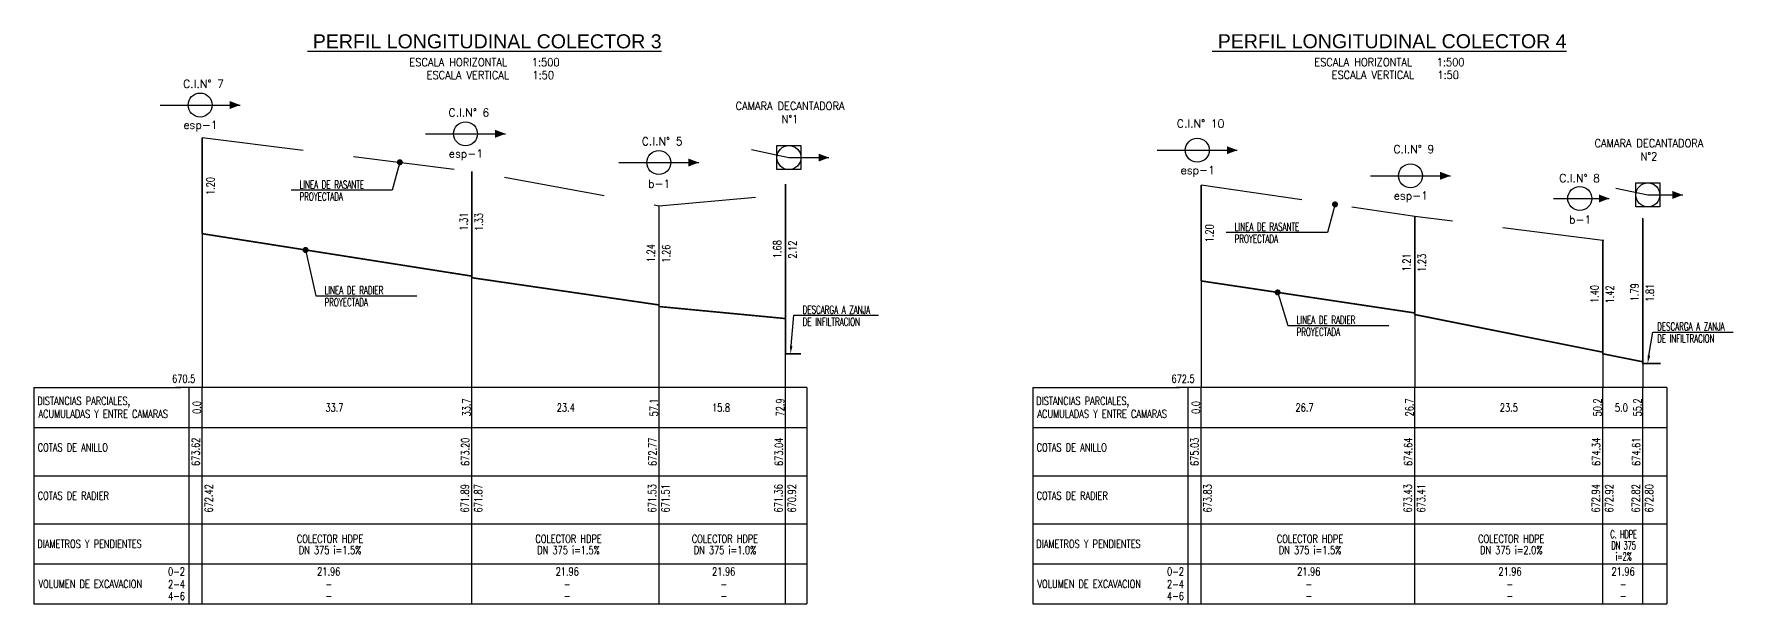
# Model space of a CAD drawing. Extents: x 350769 to 354978, y 6304672 to 6307963.
# Drawn here: x 353244.8 to 353457.1, y 6304674.9 to 6304746.1 of the extents above; entities that cross this region are included whole.
import ezdxf
from ezdxf import colors
from ezdxf.entities.mleader import LeaderData, LeaderLine
from ezdxf.enums import TextEntityAlignment as Align
from ezdxf.math import Vec2, Vec3

# ---------------------------------------------------------------- set-up
doc = ezdxf.new("R2010")
doc.units = 0
doc.linetypes.add('DASHED', pattern=[19.049999999999997, 12.7, -6.35])
doc.layers.get('0').update_dxf_attribs({"linetype": 'CONTINUOUS'})
for name, color, linetype in [('00-ALL SALIDA SUMIDERO', 1, 'CONTINUOUS'), ('00-FORMATO', 6, 'CONTINUOUS'), ('00_All ext_Txt', 4, 'CONTINUOUS'), ('03_Pav ext_Cota 250', 7, 'CONTINUOUS'), ('03_S2_Pav ext_Borde vereda', 7, 'CONTINUOUS'), ('05', 3, 'CONTINUOUS'), ('C-ROAD-PROF', 3, 'CONTINUOUS'), ('Perfil perfil cajon', 6, 'CONTINUOUS'), ('Perfil perfil texto', 3, 'CONTINUOUS')]:
    doc.layers.add(name, color=color, linetype=linetype)
doc.styles.add('lluvias DET-ROMANS', font='ROMANS.SHX', dxfattribs={"width": 0.9, "height": 2})
doc.styles.add('NEGRITA', font='swisse.ttf')
doc.styles.add('ROMANS', font='romans.shx', dxfattribs={"width": 0.65})

# ---------------------------------------------------------------- blocks, each defined once
blk = doc.blocks.new('_Dot')
at = {"color": 0, "linetype": 'ByBlock', "lineweight": -2}
blk.add_line((-0.5, 0), (-1, 0), dxfattribs=at)
at = {"color": 0, "linetype": 'ByBlock', "const_width": 0.5}
blk.add_lwpolyline([(-0.25, 0, 1), (0.25, 0, 1)], format="xyb", close=True, dxfattribs=at)

msp = doc.modelspace()

# ---------------------------------------------------------------- linework, layer by layer
at = {"layer": '00-ALL SALIDA SUMIDERO', "ltscale": 0.5, "elevation": -1e-10}
for points in [[(353270.5284870013, 6304737.230967973, 0, 1, 0), (353269.2248402369, 6304737.230967973, 0, 0, 0)], [(353303.7093317496, 6304733.638053862, 0, 1, 0), (353302.4056849852, 6304733.638053862, 0, 0, 0)], [(353327.8596883833, 6304730.047415687, 0, 1, 0), (353326.5560416189, 6304730.047415687, 0, 0, 0)], [(353395.1725029715, 6304731.585812177, 0, 1, 0), (353393.8688562072, 6304731.585812177, 0, 0, 0)], [(353421.8176917949, 6304728.391140504, 0, 1, 0), (353420.5140450305, 6304728.391140504, 0, 0, 0)], [(353441.6730073744, 6304725.560107744, 0, 1, 0), (353440.36936061, 6304725.560107744, 0, 0, 0)]]:
    msp.add_lwpolyline(points, format="xyseb", dxfattribs=at)
at = {"layer": '00-ALL SALIDA SUMIDERO', "ltscale": 0.5, "const_width": 0.2}
for points in [[(353265.7904542806, 6304733.159899333), (353265.7904542806, 6304721.159899333)], [(353299.4904542806, 6304728.959899332), (353299.4904542806, 6304715.659899333), (353322.8904542807, 6304712.259899306)], [(353338.6904542806, 6304727.359899333), (353338.6904542806, 6304706.159899333), (353340.6344683251, 6304706.159899333)], [(353390.6521033301, 6304727.259899335), (353390.6521033301, 6304715.259899335)], [(353322.8904542807, 6304724.659899333), (353322.8904542807, 6304712.059899332), (353338.6904542806, 6304710.559899332)], [(353417.3521033301, 6304723.359899334), (353417.3521033301, 6304711.059899333), (353440.8527841769, 6304706.359899331), (353440.8521033303, 6304706.159730422), (353445.8521033301, 6304705.159899333)], [(353445.8521033301, 6304723.05989933), (353445.8521033301, 6304704.959899332), (353448.0776573159, 6304704.959899332)], [(353265.7904542806, 6304721.159899333), (353299.4904542806, 6304715.859899317)], [(353440.8527841769, 6304706.359899331), (353440.8527841769, 6304720.360117272)], [(353390.6521033301, 6304715.259899335), (353417.3521033301, 6304711.259899332)]]:
    msp.add_lwpolyline(points, dxfattribs=at)
at = {"layer": '00-ALL SALIDA SUMIDERO', "ltscale": 0.5}
for points in [[(353344.130402724, 6304730.663071017, 0, 1, 0), (353342.8267559596, 6304730.663071017, 0, 0, 0)], [(353450.8514998431, 6304726.001580505, 0, 1, 0), (353449.5478530787, 6304726.001580505, 0, 0, 0)]]:
    msp.add_lwpolyline(points, format="xyseb", dxfattribs=at)
at = {"layer": '03_Pav ext_Cota 250', "color": 7}
for points in [[(353265.7904542806, 6304674.908357566), (353265.7904542806, 6304701.959899332)], [(353299.4904542806, 6304674.908357566), (353299.4904542806, 6304701.959899332)], [(353322.8904542807, 6304674.908357566), (353322.8904542807, 6304701.959899332)], [(353338.6904542806, 6304674.908357566), (353338.6904542806, 6304701.959899332)], [(353390.6521033301, 6304674.908357566), (353390.6521033301, 6304701.959899332)], [(353417.3521033301, 6304674.908357566), (353417.3521033301, 6304701.959899332)], [(353440.8521033301, 6304674.908357566), (353440.8521033301, 6304701.959899332)], [(353445.8521033301, 6304674.908357566), (353445.8521033301, 6304701.959899332)]]:
    msp.add_lwpolyline(points, dxfattribs=at)
at = {"layer": '03_S2_Pav ext_Borde vereda'}
for points in [[(353265.7904542806, 6304721.159899333), (353265.7904542806, 6304701.959899332)], [(353299.4904542806, 6304701.959899317), (353299.4904542806, 6304715.659899333)], [(353390.6521033301, 6304715.259899335), (353390.6521033301, 6304701.959899332)], [(353322.8904542807, 6304701.959899306), (353322.8904542807, 6304712.059899332)], [(353417.3521033301, 6304711.059899333), (353417.3521033273, 6304701.959899333)], [(353338.6904542806, 6304701.959899299), (353338.6904542806, 6304706.159899333)], [(353440.8521033303, 6304706.159730422), (353440.8521033303, 6304701.959899331)], [(353445.8521033301, 6304704.959899332), (353445.8521033278, 6304701.959899331)]]:
    msp.add_lwpolyline(points, dxfattribs=at)
at = {"layer": '05', "color": 1}
for p, q in [((353260.5284870013, 6304737.230967973), (353270.5284870013, 6304737.230967973)), ((353293.7093317496, 6304733.638053862), (353303.7093317496, 6304733.638053862)), ((353339.130402724, 6304730.663071017), (353344.130402724, 6304730.663071017)), ((353385.1725029715, 6304731.585812177), (353395.1725029715, 6304731.585812177)), ((353317.8596883833, 6304730.047415687), (353327.8596883833, 6304730.047415687)), ((353411.8176917949, 6304728.391140504), (353421.8176917949, 6304728.391140504)), ((353446.4884235092, 6304726.001580505), (353450.8514998431, 6304726.001580505)), ((353434.6867937187, 6304725.560107744), (353441.6730073744, 6304725.560107744))]:
    msp.add_line(p, q, dxfattribs=at)
for points in [[(353334.4341430839, 6304731.65615765), (353339.130402724, 6304730.663071017)], [(353442.4888102245, 6304726.84735199), (353446.4884235092, 6304726.001580505)]]:
    msp.add_lwpolyline(points, dxfattribs=at)
for points in [[(353340.630402724, 6304729.163071017), (353337.630402724, 6304729.163071017), (353337.630402724, 6304732.163071017), (353340.630402724, 6304732.163071017)], [(353447.9884235092, 6304724.501580505), (353444.9884235092, 6304724.501580505), (353444.9884235092, 6304727.501580505), (353447.9884235092, 6304727.501580505)]]:
    msp.add_lwpolyline(points, close=True, dxfattribs=at)
for centre in [(353265.5284870013, 6304737.230967973), (353298.7093317496, 6304733.638053862), (353390.1725029715, 6304731.585812177), (353322.8596883833, 6304730.047415687), (353339.130402724, 6304730.663071017), (353416.8176917949, 6304728.391140504), (353437.97469242, 6304725.560107744), (353446.4884235092, 6304726.001580505)]:
    msp.add_circle(centre, 1.5, dxfattribs=at)
at = {"layer": 'C-ROAD-PROF', "color": 3, "linetype": 'DASHED', "lineweight": -3, "flags": 128}
for points in [[(353265.7904542806, 6304733.159899333), (353299.4904542806, 6304728.959899332), (353322.8904542807, 6304724.659899333), (353337.8740688804, 6304725.99907999), (353337.8740688804, 6304727.34878919), (353338.6904542806, 6304727.359899333)], [(353390.6521033301, 6304727.259899335), (353417.3521033301, 6304723.359899334), (353440.8521033301, 6304720.359899332), (353445.0357179299, 6304721.699079988), (353445.0357179299, 6304723.048789187), (353445.8521033301, 6304723.05989933)]]:
    msp.add_lwpolyline(points, dxfattribs=at)
at = {"layer": 'Perfil perfil cajon'}
for p, q in [((353244.762381417, 6304701.959899336), (353263.1106224968, 6304701.959899337)), ((353244.762381417, 6304701.959899336), (353244.7623814156, 6304674.908357571)), ((353341.3853841069, 6304701.959899297), (353262.4633401711, 6304701.959899336)), ((353264.1316355226, 6304701.959899336), (353264.1316355214, 6304674.90835757)), ((353369.6240304665, 6304701.959899376), (353387.9722715463, 6304701.959899377)), ((353369.6240304665, 6304701.959899376), (353369.6240304651, 6304674.908357611)), ((353448.8467601875, 6304701.959899331), (353387.5066554954, 6304701.959899336)), ((353388.9932845721, 6304701.959899376), (353388.9932845709, 6304674.90835761)), ((353244.7623814156, 6304674.90835757), (353263.1106224949, 6304674.90835757)), ((353369.6240304651, 6304674.90835761), (353387.9722715445, 6304674.90835761))]:
    msp.add_line(p, q, dxfattribs=at)
at = {"layer": 'Perfil perfil cajon', "color": 7}
for p, q in [((353244.7623814168, 6304696.959899339), (353263.1106224968, 6304696.959899335)), ((353262.4633401711, 6304696.959899334), (353341.3853841056, 6304696.959899295)), ((353369.6240304663, 6304696.959899379), (353387.9722715463, 6304696.959899375)), ((353387.5066554954, 6304696.959899334), (353448.8467601862, 6304696.959899329)), ((353244.7623814165, 6304690.934128453), (353263.1106224959, 6304690.934128453)), ((353262.4633401702, 6304690.934128452), (353341.385384104, 6304690.93412841)), ((353369.624030466, 6304690.934128493), (353387.9722715454, 6304690.934128493)), ((353387.5066554945, 6304690.934128452), (353448.8467601846, 6304690.934128444)), ((353244.7623814161, 6304684.90835757), (353263.1106224949, 6304684.908357567)), ((353262.4633401702, 6304684.908357568), (353341.3853841025, 6304684.908357526)), ((353369.6240304656, 6304684.90835761), (353387.9722715445, 6304684.908357607)), ((353387.5066554945, 6304684.908357568), (353448.846760183, 6304684.90835756)), ((353244.7623814159, 6304679.908357571), (353263.1106224949, 6304679.908357571)), ((353262.4633401693, 6304679.90835757), (353341.3853841011, 6304679.908357528)), ((353369.6240304654, 6304679.908357611), (353387.9722715445, 6304679.908357611)), ((353387.5066554936, 6304679.90835757), (353448.8467601817, 6304679.908357562))]:
    msp.add_line(p, q, dxfattribs=at)
at = {"layer": 'Perfil perfil cajon'}
for points in [[(353341.3853841069, 6304701.959899263), (353341.3853840998, 6304674.908357496)], [(353448.8467601875, 6304701.959899296), (353448.8467601804, 6304674.90835753)], [(353262.4633401693, 6304674.908357569), (353341.3853840998, 6304674.90835753)], [(353387.5066554936, 6304674.908357569), (353448.8467601804, 6304674.908357563)]]:
    msp.add_lwpolyline(points, dxfattribs=at)

# ---------------------------------------------------------------- texts
at = {"layer": '00-FORMATO', "color": 6, "style": 'NEGRITA'}
for s, p in [('%%U PERFIL LONGITUDINAL COLECTOR 3', (353301.0733406917, 6304745.187431703)), ('%%U PERFIL LONGITUDINAL COLECTOR 4', (353414.1895637528, 6304745.200102794))]:
    msp.add_text(s, height=1.750000116368201, dxfattribs=at).set_placement(p, align=Align.MIDDLE)
at = {"layer": '00-FORMATO', "color": 0, "style": 'ROMANS', "width": 0.9}
for s, p in [('ESCALA HORIZONTAL   1:500', (353301.0733406917, 6304742.571148833)), ('ESCALA HORIZONTAL   1:500', (353414.1895637528, 6304742.583819924)), ('ESCALA VERTICAL   1:50', (353301.802414439, 6304740.974135524)), ('ESCALA VERTICAL   1:50', (353414.9186375001, 6304740.986806614))]:
    msp.add_text(s, height=1.000000066496115, dxfattribs=at).set_placement(p, align=Align.MIDDLE)
at = {"layer": 'Perfil perfil texto', "color": 0, "style": 'lluvias DET-ROMANS'}
for s, p in [('C.I.N%%D 7', (353265.9433084346, 6304739.879915608)), ('C.I.N%%D 6', (353299.1241531828, 6304736.287001497)), ('esp-1', (353265.5767198079, 6304734.58520571)), ('C.I.N%%D 10', (353390.5873244048, 6304734.912942438)), ('C.I.N%%D 5', (353323.2745098165, 6304732.696363322)), ('esp-1', (353298.7575645562, 6304730.9922916)), ('C.I.N%%D 9', (353417.2325132281, 6304731.718270766)), ('esp-1', (353390.2207357782, 6304728.940049914)), ('C.I.N%%D 8', (353437.955650912, 6304728.099160159)), ('b-1', (353322.9079211899, 6304727.401653424)), ('esp-1', (353416.8659246015, 6304725.745378241)), ('b-1', (353438.0229252267, 6304722.914345481))]:
    msp.add_text(s, height=1, rotation=359.9999999466392, dxfattribs=at).set_placement(p, align=Align.MIDDLE)
at = {"layer": 'Perfil perfil texto', "color": 0, "style": 'lluvias DET-ROMANS', "width": 0.75}
for s, rotation, p in [('1.20', 89.99999994663915, (353266.8203970528, 6304727.110158874)), ('1.31', 89.99999994663915, (353298.4748440745, 6304722.67451886)), ('1.33', 89.99999994663915, (353300.3756737236, 6304722.617227195)), ('1.20', 89.99999994663915, (353391.6820461023, 6304721.210158876)), ('1.24', 89.99999994663915, (353321.8748440745, 6304718.724518855)), ('1.26', 89.99999994663915, (353323.7756737237, 6304718.66722719)), ('1.68', 89.99999994663915, (353337.6748440745, 6304719.224518868)), ('2.12', 89.99999994663915, (353339.5756737237, 6304719.167227203)), ('1.21', 89.99999994663915, (353416.336493124, 6304717.574518869)), ('1.23', 89.99999994663915, (353418.2373227731, 6304717.517227204)), ('1.40', 89.99999994663915, (353439.8371739707, 6304713.624627837)), ('1.42', 89.99999994663915, (353441.7380036199, 6304713.567336172)), ('1.79', 89.99999994663915, (353444.836493124, 6304713.832340161)), ('1.81', 89.99999994663915, (353446.7373227731, 6304713.775048496)), ('33.7', 359.9999999466392, (353282.3173301534, 6304699.440087939)), ('23.4', 359.9999999466392, (353311.2376773818, 6304699.440087939)), ('15.8', 359.9999999466392, (353330.6464287762, 6304699.440087939)), ('26.7', 359.9999999466392, (353403.5772096112, 6304699.440087939)), ('23.5', 359.9999999466392, (353429.1150809076, 6304699.440087939)), ('5.0', 359.9999999466392, (353443.1802650843, 6304699.440087939)), ('673.62', 90.00000005336085, (353264.976323425, 6304693.916628382)), ('673.20', 90.00000005336085, (353298.676323425, 6304693.916628399)), ('672.77', 90.00000005336085, (353322.076323425, 6304693.916628399)), ('673.04', 90.00000005336085, (353337.876323425, 6304693.916628399)), ('675.03', 90.00000005336085, (353389.8379724745, 6304693.916628382)), ('674.64', 90.00000005336085, (353416.5379724745, 6304693.916628415)), ('674.34', 90.00000005336085, (353440.0379724745, 6304693.916628415)), ('674.61', 90.00000005336085, (353445.0379724745, 6304693.916628415)), ('672.42', 90.00000005336085, (353266.6000154877, 6304688.107507461)), ('671.87', 90.00000005336085, (353300.3000154877, 6304688.107507478)), ('671.53', 90.00000005336085, (353322.0212550611, 6304688.107507478)), ('671.36', 90.00000005336085, (353337.8212550611, 6304688.107507478)), ('670.92', 90.00000005336085, (353339.5000154877, 6304688.107507478)), ('673.83', 90.00000005336085, (353391.4616645372, 6304688.107507461)), ('673.43', 90.00000005336085, (353416.4829041106, 6304688.107507493)), ('672.94', 90.00000005336085, (353439.9829041106, 6304688.107507493)), ('672.92', 90.00000005336085, (353441.6616645372, 6304688.107507493)), ('672.82', 90.00000005336085, (353444.9829041106, 6304688.107507493)), ('672.80', 90.00000005336085, (353446.6616645372, 6304688.107507493)), ('671.89', 90.00000005336085, (353298.6212550611, 6304688.107507478)), ('671.51', 90.00000005336085, (353323.7000154877, 6304688.107507478)), ('673.41', 90.00000005336085, (353418.1616645372, 6304688.107507493))]:
    msp.add_text(s, height=0.9999999999999994, rotation=rotation, dxfattribs=at).set_placement(p, align=Align.MIDDLE_CENTER)
for s, p in [('670.5', (353262.0293634397, 6304702.547145787)), ('672.5', (353386.9473870866, 6304702.547145787))]:
    msp.add_text(s, height=0.9999999999999994, rotation=359.9999999466392, dxfattribs=at).set_placement(p)
for s, p in [('DISTANCIAS PARCIALES,', (353245.1845546948, 6304700.26942315)), ('DISTANCIAS PARCIALES,', (353370.0462037443, 6304700.269423191)), ('ACUMULADAS Y ENTRE CAMARAS', (353245.3178880273, 6304698.650375532)), ('ACUMULADAS Y ENTRE CAMARAS', (353370.1795370768, 6304698.650375572)), ('COTAS DE ANILLO', (353245.2274118321, 6304694.459899342)), ('COTAS DE ANILLO', (353370.0890608816, 6304694.459899382)), ('COTAS DE RADIER', (353245.2274118293, 6304688.434128454)), ('COTAS DE RADIER', (353370.0890608788, 6304688.434128494)), ('DIAMETROS Y PENDIENTES', (353245.1845546836, 6304682.408357575)), ('DIAMETROS Y PENDIENTES', (353370.0462037331, 6304682.408357615)), ('VOLUMEN DE EXCAVACION', (353245.3178880146, 6304677.408357573)), ('VOLUMEN DE EXCAVACION', (353370.1795370641, 6304677.408357613))]:
    msp.add_text(s, height=0.9999999999999994, rotation=359.9999999466392, dxfattribs=at).set_placement(p, align=Align.MIDDLE_LEFT)
for s, p in [('33.7', (353299.3304394038, 6304699.459899338)), ('72.9', (353338.5304394038, 6304699.459899338)), ('26.7', (353417.1920884533, 6304699.459899354)), ('50.2', (353440.6920884533, 6304699.459899354)), ('55.2', (353445.6920884533, 6304699.459899354)), ('0.0', (353265.6304394038, 6304699.459899325)), ('57.1', (353322.7304394038, 6304699.459899338)), ('0.0', (353390.4920884533, 6304699.459899325))]:
    msp.add_text(s, height=0.9999999999999994, rotation=90.00000005336085, dxfattribs=at).set_placement(p, align=Align.CENTER)
for s, p in [('0-2', (353262.5815620991, 6304678.965021319)), ('21.96', (353281.6109915035, 6304678.965021341)), ('21.96', (353311.4193673604, 6304678.965021341)), ('21.96', (353330.9747603877, 6304678.965021341)), ('0-2', (353387.4432111486, 6304678.965021359)), ('21.96', (353404.1078515168, 6304678.965021341)), ('21.96', (353429.2544860158, 6304678.965021341)), ('21.96', (353443.3969487564, 6304678.965021361)), ('2-4', (353262.5815620991, 6304677.378382174)), ('-', (353281.6109915045, 6304677.378382194)), ('-', (353311.4193673613, 6304677.378382194)), ('-', (353330.9747603886, 6304677.378382194)), ('2-4', (353387.4432111486, 6304677.378382214)), ('-', (353404.1078515177, 6304677.378382194)), ('-', (353429.2544860168, 6304677.378382194)), ('-', (353443.3969487573, 6304677.378382213)), ('4-6', (353262.5815620991, 6304675.905328547)), ('-', (353281.6109915035, 6304675.905328569)), ('-', (353311.4193673604, 6304675.905328569)), ('-', (353330.9747603877, 6304675.905328569)), ('4-6', (353387.4432111486, 6304675.905328587)), ('-', (353404.1078515168, 6304675.905328569)), ('-', (353429.2544860158, 6304675.905328569)), ('-', (353443.3969487564, 6304675.905328589))]:
    msp.add_text(s, height=0.9999999999999994, rotation=359.9999999466392, dxfattribs=at).set_placement(p, align=Align.MIDDLE)
at = {"layer": 'Perfil perfil texto', "color": 0, "attachment_point": 2, "style": 'lluvias DET-ROMANS'}
for s, insert, char_height, width, rotation, line_spacing_factor in [('CAMARA DECANTADORA \\PN%%D1', (353339.263631555, 6304737.614034633), 1, 13.2085714290227, 359.9999999733196, 0.9806521173167446), ('CAMARA DECANTADORA \\PN%%D2', (353446.6216523402, 6304732.952544121), 1, 13.2085714290227, 359.9999999733196, 0.9806521173167446), ('{\\W0.75;COLECTOR HDPE \\PDN 375 i=1.5%}', (353281.7685936738, 6304683.545003064), 0.9999999999999994, 12.13178571521333, 359.99999994663915, 0.8392062547483613), ('{\\W0.75;COLECTOR HDPE \\PDN 375 i=1.5%}', (353311.5769695307, 6304683.545003064), 0.9999999999999994, 12.13178571521333, 359.99999994663915, 0.8392062547483613), ('{\\W0.75;COLECTOR HDPE \\PDN 375 i=1.0%}', (353331.132362558, 6304683.545003064), 0.9999999999999994, 12.13178571521333, 359.99999994663915, 0.8392062547483613), ('{\\W0.75;COLECTOR HDPE \\PDN 375 i=1.5%}', (353404.2654536871, 6304683.545003064), 0.9999999999999994, 12.13178571521333, 359.99999994663915, 0.8392062547483613), ('{\\W0.75;COLECTOR HDPE \\PDN 375 i=2.0%}', (353429.4120881861, 6304683.545003064), 0.9999999999999994, 12.13178571521333, 359.99999994663915, 0.8392062547483613), ('{\\W0.6;C. HDPE \\PDN 375 \\Pi=2%}', (353443.4672923519, 6304684.126822659), 0.9999999999999994, 12.13178571521333, 359.99999994663915, 0.8392062547483613)]:
    msp.add_mtext(s, dxfattribs=dict(at, insert=insert, char_height=char_height, width=width, rotation=rotation, line_spacing_factor=line_spacing_factor))

# ---------------------------------------------------------------- leaders
at = {"layer": '00_All ext_Txt'}
ml = msp.add_multileader_mtext('Standard', dxfattribs=at)
ml.set_content('{\\C256;LINEA DE RASANTE PROYECTADA}', color=2, style='ROMANS')
ml.set_leader_properties(color=7)
ml.set_arrow_properties(name='DOT')
ml.build(insert=Vec2(0, 0))
ml.multileader.update_dxf_attribs({"text_left_attachment_type": 6, "text_right_attachment_type": 6, "dogleg_length": 0.4164050059420628, "arrow_head_size": 0.75})
ctx = ml.context
ctx.base_point, ctx.char_height, ctx.arrow_head_size, ctx.landing_gap_size, ctx.plane_origin, ctx.plane_x_axis, ctx.plane_y_axis = Vec3(353277.8964029342, 6304726.585950331, 5.154850477964235e-09), 1, 0.75, 0.05000000250530529, Vec3(353287.3073634864, 6304757.862385706, 1.162063829825635e-07), Vec3(1, -1.27675647831893e-15, -3.517525297178413e-09), Vec3(1.292968947391459e-15, 1, 4.609055430399856e-09)
ctx.left_attachment, ctx.right_attachment = 6, 6
notes = []
notes.append((ctx, [(1, (1, 1, 0), (353289.5367320855, 6304726.585950331, -3.579030177931302e-08), (-1, 1.27675647831893e-15, 3.517525297178412e-09), 1.040329146316736, [(1, [(353290.4933128263, 6304730.081204795, -2.30452771519993e-08)], 0, [])])]))
ctx.mtext.insert, ctx.mtext.text_direction, ctx.mtext.rotation, ctx.mtext.width, ctx.mtext.line_spacing_factor, ctx.mtext.line_spacing_style, ctx.mtext.flow_direction, ctx.mtext.extrusion = Vec3(353277.9464029367, 6304727.785950331, 1.05098407207727e-08), Vec3(1, -1.27675647831893e-15, -3.517525297178413e-09), 6.283185307179585, 11.43449085514294, 0.8999999999999998, 2, 5, Vec3(3.517525297178409e-09, -4.609055430399863e-09, 1)
ml = msp.add_multileader_mtext('Standard', dxfattribs=at)
ml.set_content('{\\C256;LINEA DE RASANTE PROYECTADA}', color=2, style='ROMANS')
ml.set_leader_properties(color=7)
ml.set_arrow_properties(name='DOT')
ml.build(insert=Vec2(0, 0))
ml.multileader.update_dxf_attribs({"text_left_attachment_type": 6, "text_right_attachment_type": 6, "dogleg_length": 0.4164050059420628, "arrow_head_size": 0.75})
ctx = ml.context
ctx.base_point, ctx.char_height, ctx.arrow_head_size, ctx.landing_gap_size, ctx.plane_origin, ctx.plane_x_axis, ctx.plane_y_axis = Vec3(353394.7881675829, 6304721.320502579, -8.702625813003296e-08), 1, 0.75, 0.05000000250530529, Vec3(353404.199128135, 6304772.596937954, 1.162063829825635e-07), Vec3(1, -1.27675647831893e-15, -3.517525297178413e-09), Vec3(1.292968947391459e-15, 1, 4.609055430399856e-09)
ctx.left_attachment, ctx.right_attachment = 6, 6
notes.append((ctx, [(1, (1, 1, 0), (353406.4284967342, 6304721.320502579, -1.279714103873102e-07), (-1, 1.27675647831893e-15, 3.517525297178411e-09), 1.040329146316736, [(1, [(353407.385077475, 6304724.815757044, -1.152263857599965e-07)], 0, [])])]))
ctx.mtext.insert, ctx.mtext.text_direction, ctx.mtext.rotation, ctx.mtext.width, ctx.mtext.line_spacing_factor, ctx.mtext.line_spacing_style, ctx.mtext.flow_direction, ctx.mtext.extrusion = Vec3(353394.8381675854, 6304722.520502579, -8.16712678872245e-08), Vec3(1, -1.27675647831893e-15, -3.517525297178413e-09), 6.283185307179585, 11.43449085514294, 0.8999999999999998, 2, 5, Vec3(3.517525297178409e-09, -4.609055430399863e-09, 1)
ml = msp.add_multileader_mtext('Standard', dxfattribs=at)
ml.set_content('{\\C256;LINEA DE RADIER PROYECTADA}', color=2, style='ROMANS')
ml.set_leader_properties(color=7)
ml.set_arrow_properties(name='DOT')
ml.build(insert=Vec2(0, 0))
ml.multileader.update_dxf_attribs({"text_left_attachment_type": 6, "text_right_attachment_type": 6, "dogleg_length": 0.4164050059420628, "arrow_head_size": 0.75})
ctx = ml.context
ctx.base_point, ctx.char_height, ctx.arrow_head_size, ctx.landing_gap_size, ctx.plane_origin, ctx.plane_x_axis, ctx.plane_y_axis = Vec3(353281.0273278114, 6304713.389271499, -5.764366713511517e-08), 1, 0.75, 0.05000000250530529, Vec3(353292.2202904983, 6304745.08963806, 4.909355011635277e-08), Vec3(1, -1.27675647831893e-15, -3.517525297178413e-09), Vec3(1.292968947391459e-15, 1, 4.609055430399856e-09)
ctx.left_attachment, ctx.right_attachment = 6, 6
notes.append((ctx, [(0, (1, 1, 0), (353279.9869986651, 6304713.389271499, -5.398428304555404e-08), (1, -1.333980486555479e-15, -3.51752529717841e-09), 1.040329146316736, [(1, [(353278.7107496985, 6304719.127924083, -2.30452771519993e-08)], 0, [])])]))
ctx.mtext.insert, ctx.mtext.text_direction, ctx.mtext.rotation, ctx.mtext.width, ctx.mtext.line_spacing_factor, ctx.mtext.line_spacing_style, ctx.mtext.flow_direction, ctx.mtext.extrusion = Vec3(353281.0773278139, 6304714.589271499, -5.228867689230673e-08), Vec3(1, -1.27675647831893e-15, -3.517525297178413e-09), 6.283185307179585, 11.43449085514294, 0.8999999999999998, 2, 5, Vec3(3.517525297178409e-09, -4.609055430399863e-09, 1)
ml = msp.add_multileader_mtext('Standard', dxfattribs=at)
ml.set_content('{\\C256;LINEA DE RADIER PROYECTADA}', color=2, style='ROMANS')
ml.set_leader_properties(color=7)
ml.set_arrow_properties(name='DOT')
ml.build(insert=Vec2(0, 0))
ml.multileader.update_dxf_attribs({"text_left_attachment_type": 6, "text_right_attachment_type": 6, "dogleg_length": 0.4164050059420628, "arrow_head_size": 0.75})
ctx = ml.context
ctx.base_point, ctx.char_height, ctx.arrow_head_size, ctx.landing_gap_size, ctx.plane_origin, ctx.plane_x_axis, ctx.plane_y_axis = Vec3(353402.5284609614, 6304709.686825086, -1.424602114550769e-07), 1, 0.75, 0.05000000250530529, Vec3(353413.7214236482, 6304759.789344887, 4.909355011635277e-08), Vec3(1, -1.27675647831893e-15, -3.517525297178413e-09), Vec3(1.292968947391459e-15, 1, 4.609055430399856e-09)
ctx.left_attachment, ctx.right_attachment = 6, 6
notes.append((ctx, [(0, (1, 1, 0), (353401.488131815, 6304709.686825086, -1.388008273655158e-07), (1, -1.333980486555479e-15, -3.51752529717841e-09), 1.040329146316736, [(1, [(353400.2118828484, 6304713.82763091, -1.152263857599965e-07)], 0, [])])]))
ctx.mtext.insert, ctx.mtext.text_direction, ctx.mtext.rotation, ctx.mtext.width, ctx.mtext.line_spacing_factor, ctx.mtext.line_spacing_style, ctx.mtext.flow_direction, ctx.mtext.extrusion = Vec3(353402.5784609639, 6304710.886825087, -1.371052212122685e-07), Vec3(1, -1.27675647831893e-15, -3.517525297178413e-09), 6.283185307179585, 11.43449085514294, 0.8999999999999998, 2, 5, Vec3(3.517525297178409e-09, -4.609055430399863e-09, 1)
ml = msp.add_multileader_mtext('Standard', dxfattribs=at)
ml.set_content('{\\C256;DESCARGA A ZANJA DE INFILTRACION}', color=2, style='ROMANS')
ml.set_leader_properties(color=7)
ml.build(insert=Vec2(0, 0))
ml.multileader.update_dxf_attribs({"text_left_attachment_type": 6, "text_right_attachment_type": 6, "dogleg_length": 0.4164050059420628, "arrow_head_size": 1})
ctx = ml.context
ctx.base_point, ctx.char_height, ctx.arrow_head_size, ctx.landing_gap_size, ctx.plane_origin, ctx.plane_x_axis, ctx.plane_y_axis = Vec3(353340.7966058587, 6304710.964619542, -9.82232793663966e-08), 1, 1, 0.05000000250530529, Vec3(353348.4463978107, 6304719.058681544, -8.782563564580381e-08), Vec3(1, -1.27675647831893e-15, -3.517525297178413e-09), Vec3(1.292968947391459e-15, 1, 4.609055430399856e-09)
ctx.left_attachment, ctx.right_attachment = 6, 6
notes.append((ctx, [(0, (1, 1, 0), (353339.7562767124, 6304710.964619542, -9.456389527683546e-08), (1, -1.333980486555479e-15, -3.51752529717841e-09), 1.040329146316736, [(1, [(353339.3248581861, 6304706.152350217, -1.152263857599965e-07)], 0, [])])]))
ctx.mtext.insert, ctx.mtext.text_direction, ctx.mtext.rotation, ctx.mtext.width, ctx.mtext.line_spacing_factor, ctx.mtext.line_spacing_style, ctx.mtext.flow_direction, ctx.mtext.extrusion = Vec3(353340.8466058612, 6304712.164619543, -9.286828912358815e-08), Vec3(1, -1.27675647831893e-15, -3.517525297178413e-09), 6.283185307179585, 9.390952380952383, 0.8999999999999998, 2, 5, Vec3(3.517525297178409e-09, -4.609055430399863e-09, 1)
ml = msp.add_multileader_mtext('Standard', dxfattribs=at)
ml.set_content('{\\C256;DESCARGA A ZANJA DE INFILTRACION}', color=2, style='ROMANS')
ml.set_leader_properties(color=7)
ml.build(insert=Vec2(0, 0))
ml.multileader.update_dxf_attribs({"text_left_attachment_type": 6, "text_right_attachment_type": 6, "dogleg_length": 0.5, "arrow_head_size": 1})
ctx = ml.context
ctx.base_point, ctx.char_height, ctx.arrow_head_size, ctx.landing_gap_size, ctx.plane_origin, ctx.plane_x_axis, ctx.plane_y_axis = Vec3(353447.5983774089, 6304708.865905189, -7.785683340133097e-08), 1, 1, 0.05000000250530529, Vec3(353461.0381621099, 6304716.95996719, -8.782563564580381e-08), Vec3(1, -1.27675647831893e-15, -3.517525297178413e-09), Vec3(1.292968947391459e-15, 1, 4.609055430399856e-09)
ctx.left_attachment, ctx.right_attachment = 6, 6
notes.append((ctx, [(0, (1, 1, 0), (353447.0983774089, 6304708.865905189, -7.609807075274177e-08), (1, -1.333980486555479e-15, -3.51752529717841e-09), 0.5, [(1, [(353446.4703968517, 6304704.959899332, -9.189213075764378e-08)], 0, [])])]))
ctx.mtext.insert, ctx.mtext.text_direction, ctx.mtext.rotation, ctx.mtext.width, ctx.mtext.line_spacing_factor, ctx.mtext.line_spacing_style, ctx.mtext.flow_direction, ctx.mtext.extrusion = Vec3(353447.6483774114, 6304710.065905189, -7.250184315852253e-08), Vec3(1, -1.27675647831893e-15, -3.517525297178413e-09), 6.283185307179585, 9.390952380952383, 0.8999999999999998, 2, 5, Vec3(3.517525297178409e-09, -4.609055430399863e-09, 1)
for ctx, leaders in notes:
    for number, flags, end, landing, length, lines in leaders:
        leader = LeaderData()
        leader.index, (leader.has_last_leader_line, leader.has_dogleg_vector, leader.attachment_direction) = number, flags
        leader.last_leader_point, leader.dogleg_vector, leader.dogleg_length = Vec3(end), Vec3(landing), length
        for number, points, colour, breaks in lines:
            line = LeaderLine()
            line.index, line.vertices, line.color, line.breaks = number, Vec3.list(points), colors.encode_raw_color(colour), breaks
            leader.lines.append(line)
        ctx.leaders.append(leader)

doc.saveas('drawing.dxf')
